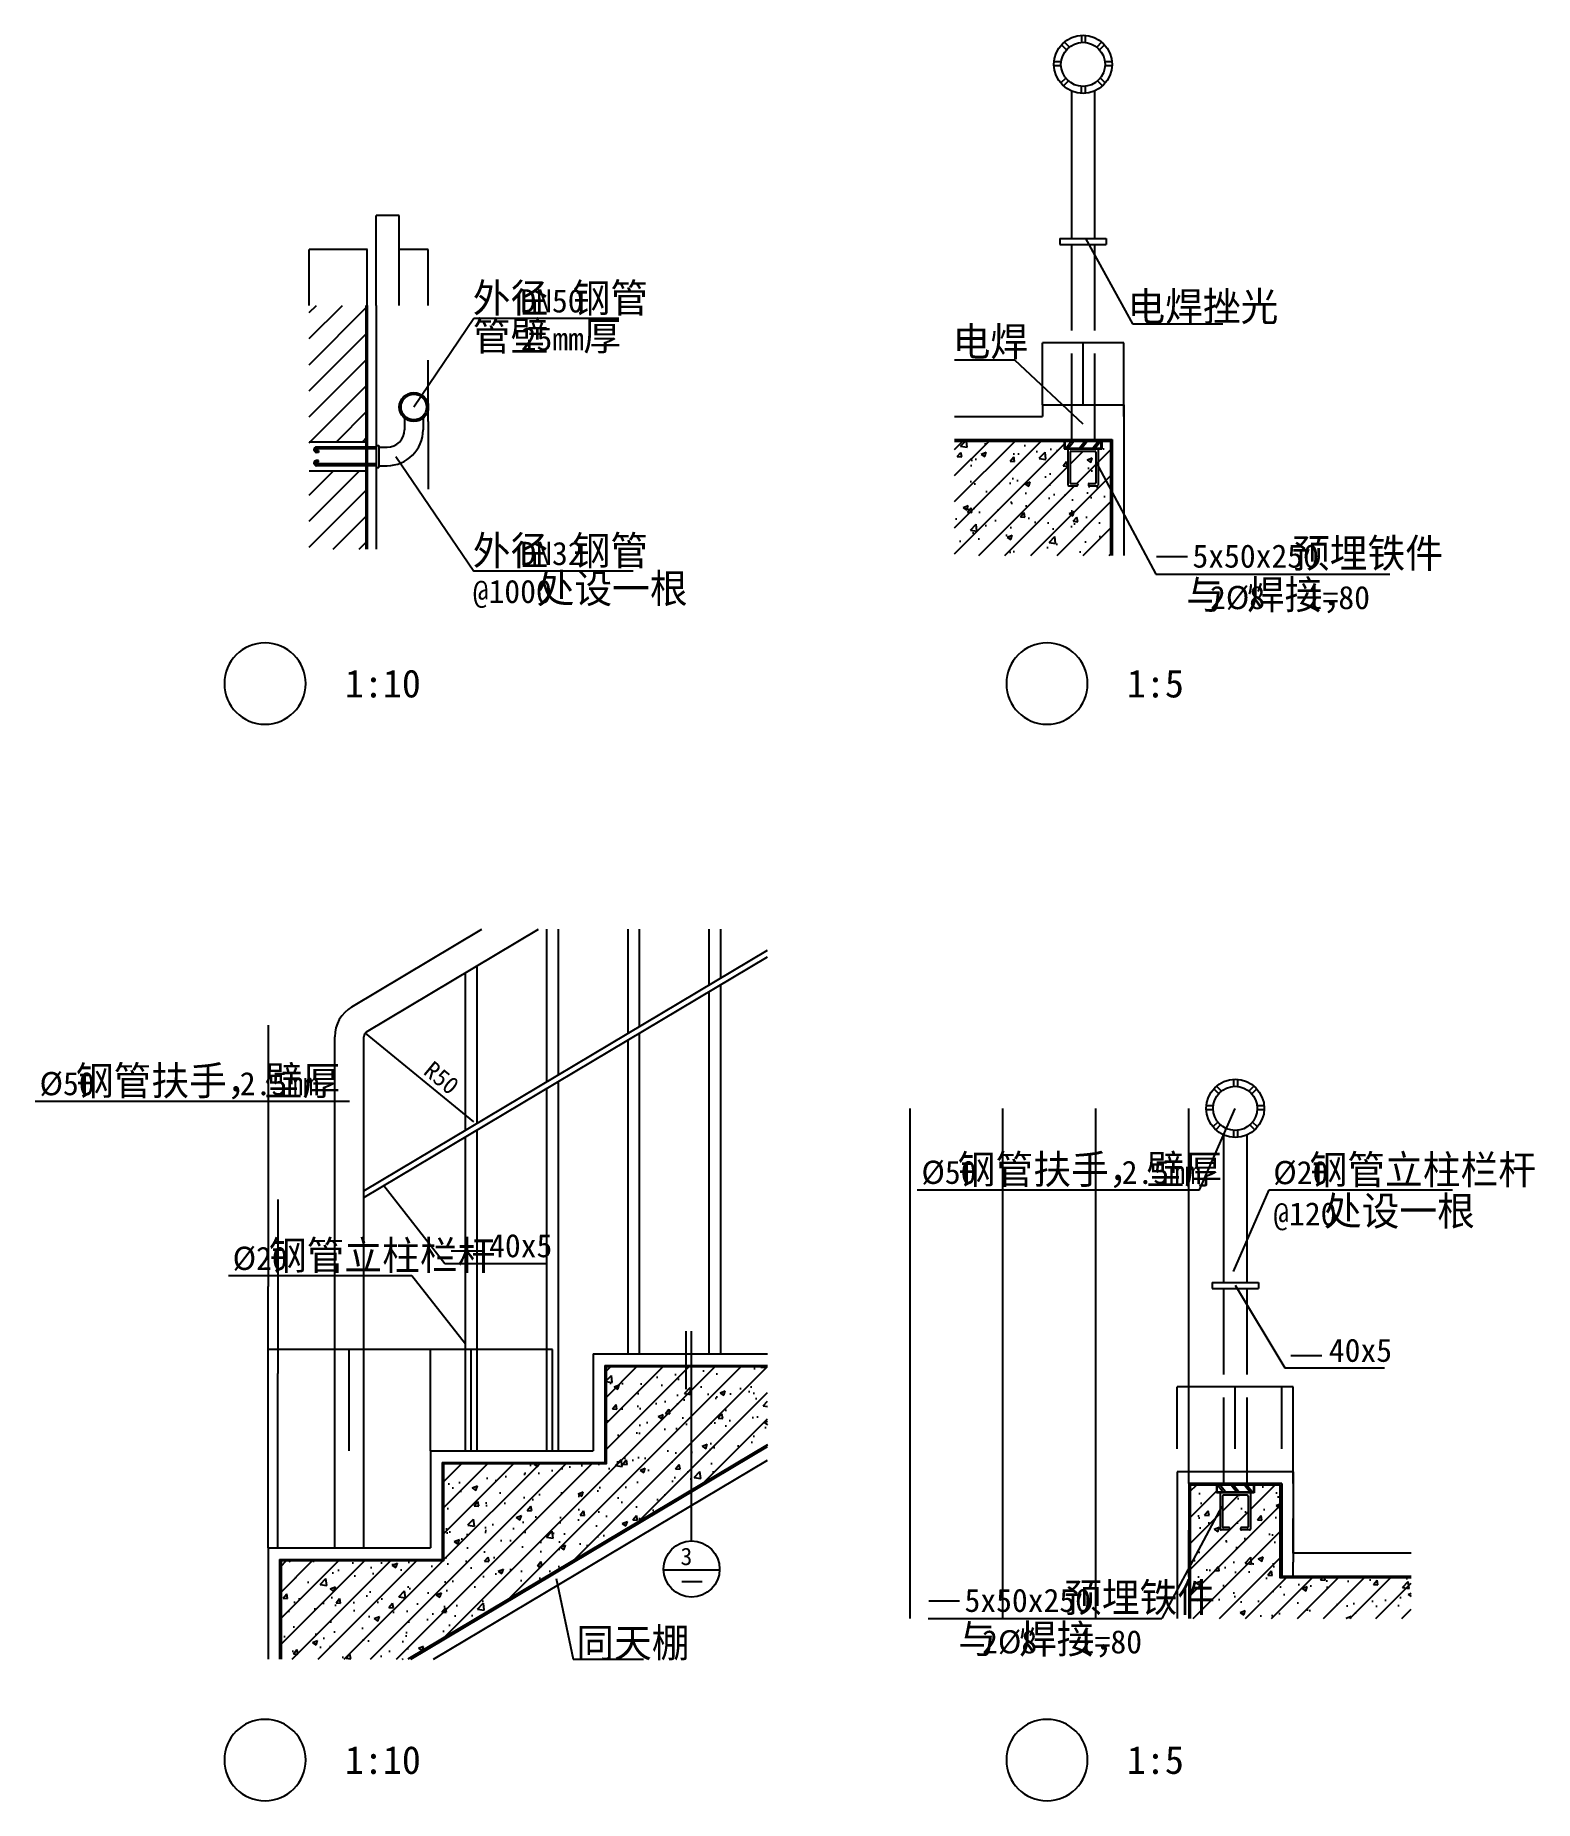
# Model space of a CAD drawing. Header units: metres. Extents: x -23561 to 2260, y 431480 to 461885.
import ezdxf

# ---------------------------------------------------------------- set-up
doc = ezdxf.new("R2010")
doc.units = ezdxf.units.M
for name, color, linetype in [('AXIS', 3, 'Continuous'), ('PUB_DIM', 3, 'Continuous'), ('PUB_TEXT', 7, 'Continuous'), ('PUB_WALL', 255, 'Continuous'), ('WALL', 2, 'Continuous'), ('WINDOW', 4, 'Continuous')]:
    doc.layers.add(name, color=color, linetype=linetype)
doc.dimstyles.get("Standard").update_dxf_attribs({"dimtxt": 2.5, "dimasz": 2.5, "dimexe": 1.25, "dimexo": 0.625, "dimtad": 1, "dimcen": 2.5, "dimazin": 3, "dimtfac": 1, "dimtmove": 0, "dimatfit": 3})

# ---------------------------------------------------------------- blocks, each defined once
blk = doc.blocks.new('_INDEX1')
blk.add_lwpolyline([(-0.5, 0, 1), (0.5, 0, 1)], format="xyb", close=True)
blk = doc.blocks.new('*D1')
for p, q in [((-18855.49, 439248.55), (-19554.24, 439248.55)), ((-19553.99, 437505.17), (-19553.99, 439248.55)), ((-18153.74, 439248.55), (-18852.49, 439248.55)), ((-18153.99, 437505.17), (-18153.99, 439248.55))]:
    blk.add_line(p, q)
at = {"layer": 'Defpoints'}
for p in [(-18153.99, 439248.55), (-19553.99, 437505.17), (-18153.99, 437505.17)]:
    blk.add_point(p, dxfattribs=at)
at = {"layer": 'PUB_DIM', "insert": (-18853.99, 439248.55), "char_height": 1, "attachment_point": 5}
blk.add_mtext('140', dxfattribs=at)
blk = doc.blocks.new('*D2')
for p, q in [((-17455.49, 439248.55), (-18154.24, 439248.55)), ((-18153.99, 437505.17), (-18153.99, 439248.55)), ((-16753.74, 439248.55), (-17452.49, 439248.55)), ((-16753.99, 437505.17), (-16753.99, 439248.55))]:
    blk.add_line(p, q)
at = {"layer": 'Defpoints'}
for p in [(-16753.99, 439248.55), (-18153.99, 437505.17), (-16753.99, 437505.17)]:
    blk.add_point(p, dxfattribs=at)
at = {"layer": 'PUB_DIM', "insert": (-17453.99, 439248.55), "char_height": 1, "attachment_point": 5}
blk.add_mtext('140', dxfattribs=at)
blk = doc.blocks.new('*D3')
for p, q in [((-16404.99, 439248.55), (-16754.24, 439248.55)), ((-16753.99, 437505.17), (-16753.99, 439248.55)), ((-16053.74, 439248.55), (-16402.99, 439248.55)), ((-16053.99, 437505.17), (-16053.99, 439248.55))]:
    blk.add_line(p, q)
at = {"layer": 'Defpoints'}
for p in [(-16053.99, 439248.55), (-16753.99, 437505.17), (-16053.99, 437505.17)]:
    blk.add_point(p, dxfattribs=at)
at = {"layer": 'PUB_DIM', "insert": (-16403.99, 439248.55), "char_height": 1, "attachment_point": 5}
blk.add_mtext('70', dxfattribs=at)
blk = doc.blocks.new('*D4')
for p, q in [((-15355.49, 439248.55), (-16054.24, 439248.55)), ((-16053.99, 437505.17), (-16053.99, 439248.55)), ((-14653.74, 439248.55), (-15352.49, 439248.55)), ((-14653.99, 437505.17), (-14653.99, 439248.55))]:
    blk.add_line(p, q)
at = {"layer": 'Defpoints'}
for p in [(-14653.99, 439248.55), (-16053.99, 437505.17), (-14653.99, 437505.17)]:
    blk.add_point(p, dxfattribs=at)
at = {"layer": 'PUB_DIM', "insert": (-15353.99, 439248.55), "char_height": 1, "attachment_point": 5}
blk.add_mtext('140', dxfattribs=at)
blk = doc.blocks.new('*D5')
for p, q in [((-19553.99, 444835.17), (-19553.99, 440335.17)), ((-19554.24, 440335.17), (-19554.49, 440335.17)), ((-19553.99, 435835.17), (-19553.99, 440335.17)), ((-19553.99, 440335.17), (-19553.99, 440335.17)), ((-19553.74, 440335.17), (-19553.49, 440335.17))]:
    blk.add_line(p, q)
at = {"layer": 'Defpoints'}
for p in [(-19553.99, 444835.17), (-19553.99, 440335.17), (-19553.99, 435835.17)]:
    blk.add_point(p, dxfattribs=at)
at = {"layer": 'AXIS', "insert": (-19553.99, 440336.295), "char_height": 1, "attachment_point": 5}
blk.add_mtext('900', dxfattribs=at)
blk = doc.blocks.new('*D6')
for p, q in [((-19385.2, 441835.17), (-19385.2, 438835.17)), ((-19385.45, 438835.17), (-19385.7, 438835.17)), ((-19385.2, 435835.17), (-19385.2, 438835.17)), ((-19385.2, 438835.17), (-19385.2, 438835.17)), ((-19384.95, 438835.17), (-19384.7, 438835.17))]:
    blk.add_line(p, q)
at = {"layer": 'Defpoints'}
for p in [(-19385.2, 441835.17), (-19385.2, 438835.17), (-19385.2, 435835.17)]:
    blk.add_point(p, dxfattribs=at)
at = {"layer": 'AXIS', "insert": (-19385.2, 438836.295), "char_height": 1, "attachment_point": 5}
blk.add_mtext('600', dxfattribs=at)
blk = doc.blocks.new('*D7')
for p, q in [((-3798.06, 438607.37), (-3897.31, 438607.37)), ((-3897.06, 437541.39), (-3897.06, 438607.37)), ((-3696.81, 438607.37), (-3796.06, 438607.37)), ((-3697.06, 437541.39), (-3697.06, 438607.37))]:
    blk.add_line(p, q)
at = {"layer": 'Defpoints'}
for p in [(-3697.06, 438607.37), (-3897.06, 437541.39), (-3697.06, 437541.39)]:
    blk.add_point(p, dxfattribs=at)
at = {"layer": 'PUB_DIM', "insert": (-3797.06, 438607.37), "char_height": 1, "attachment_point": 5}
blk.add_mtext('10', dxfattribs=at)
blk = doc.blocks.new('*D8')
for p, q in [((-1998.06, 438607.37), (-2097.31, 438607.37)), ((-2097.06, 437541.39), (-2097.06, 438607.37)), ((-1896.81, 438607.37), (-1996.06, 438607.37)), ((-1897.06, 437541.39), (-1897.06, 438607.37))]:
    blk.add_line(p, q)
at = {"layer": 'Defpoints'}
for p in [(-1897.06, 438607.37), (-2097.06, 437541.39), (-1897.06, 437541.39)]:
    blk.add_point(p, dxfattribs=at)
at = {"layer": 'PUB_DIM', "insert": (-1997.06, 438607.37), "char_height": 1, "attachment_point": 5}
blk.add_mtext('10', dxfattribs=at)
blk = doc.blocks.new('*D9')
for p, q in [((-2498.06, 438607.37), (-2897.31, 438607.37)), ((-2897.06, 437541.39), (-2897.06, 438607.37)), ((-2096.81, 438607.37), (-2496.06, 438607.37)), ((-2097.06, 437541.39), (-2097.06, 438607.37))]:
    blk.add_line(p, q)
at = {"layer": 'Defpoints'}
for p in [(-2097.06, 438607.37), (-2897.06, 437541.39), (-2097.06, 437541.39)]:
    blk.add_point(p, dxfattribs=at)
at = {"layer": 'PUB_DIM', "insert": (-2497.06, 438607.37), "char_height": 1, "attachment_point": 5}
blk.add_mtext('40', dxfattribs=at)
blk = doc.blocks.new('*D10')
for p, q in [((-3298.06, 438607.37), (-3697.31, 438607.37)), ((-3697.06, 437541.39), (-3697.06, 438607.37)), ((-2896.81, 438607.37), (-3296.06, 438607.37)), ((-2897.06, 437541.39), (-2897.06, 438607.37))]:
    blk.add_line(p, q)
at = {"layer": 'Defpoints'}
for p in [(-2897.06, 438607.37), (-3697.06, 437541.39), (-2897.06, 437541.39)]:
    blk.add_point(p, dxfattribs=at)
at = {"layer": 'PUB_DIM', "insert": (-3297.06, 438607.37), "char_height": 1, "attachment_point": 5}
blk.add_mtext('40', dxfattribs=at)
blk = doc.blocks.new('*D11')
for p, q in [((-1897.31, 437701.96), (-1897.56, 437701.96)), ((-1897.06, 436941.39), (-1897.06, 437701.96)), ((-1897.06, 437141.39), (-1897.06, 437701.96)), ((-1897.06, 437701.96), (-1897.06, 437701.96)), ((-1896.81, 437701.96), (-1896.56, 437701.96))]:
    blk.add_line(p, q)
at = {"layer": 'Defpoints'}
for p in [(-1897.06, 437701.96), (-1897.06, 437141.39), (-1897.06, 436941.39)]:
    blk.add_point(p, dxfattribs=at)
at = {"layer": 'PUB_DIM', "insert": (-1897.06, 437703.085), "char_height": 1, "attachment_point": 5}
blk.add_mtext('10', dxfattribs=at)
blk = doc.blocks.new('*D12')
for p, q in [((-1897.06, 436941.39), (-1897.06, 436341.39)), ((-1897.31, 436341.39), (-1897.56, 436341.39)), ((-1897.06, 435741.39), (-1897.06, 436341.39)), ((-1897.06, 436341.39), (-1897.06, 436341.39)), ((-1896.81, 436341.39), (-1896.56, 436341.39))]:
    blk.add_line(p, q)
at = {"layer": 'Defpoints'}
for p in [(-1897.06, 436941.39), (-1897.06, 436341.39), (-1897.06, 435741.39)]:
    blk.add_point(p, dxfattribs=at)
at = {"layer": 'PUB_DIM', "insert": (-1897.06, 436342.515), "char_height": 1, "attachment_point": 5}
blk.add_mtext('60', dxfattribs=at)
blk = doc.blocks.new('*D13')
for p, q in [((-1897.06, 435741.39), (-1897.06, 435587.93)), ((-1897.31, 435587.93), (-1897.56, 435587.93)), ((-1897.06, 435341.39), (-1897.06, 435587.93)), ((-1897.06, 435587.93), (-1897.06, 435587.93)), ((-1896.81, 435587.93), (-1896.56, 435587.93))]:
    blk.add_line(p, q)
at = {"layer": 'Defpoints'}
for p in [(-1897.06, 435741.39), (-1897.06, 435587.93), (-1897.06, 435341.39)]:
    blk.add_point(p, dxfattribs=at)
at = {"layer": 'PUB_DIM', "insert": (-1897.06, 435589.055), "char_height": 1, "attachment_point": 5}
blk.add_mtext('20', dxfattribs=at)
blk = doc.blocks.new('*D14')
for p, q in [((-3697.06, 436941.39), (-3697.06, 436141.39)), ((-3697.31, 436141.39), (-3697.56, 436141.39)), ((-3697.06, 435341.39), (-3697.06, 436141.39)), ((-3697.06, 436141.39), (-3697.06, 436141.39)), ((-3696.81, 436141.39), (-3696.56, 436141.39))]:
    blk.add_line(p, q)
at = {"layer": 'Defpoints'}
for p in [(-3697.06, 436941.39), (-3697.06, 436141.39), (-3697.06, 435341.39)]:
    blk.add_point(p, dxfattribs=at)
at = {"layer": 'PUB_DIM', "insert": (-3697.06, 436142.515), "char_height": 1, "attachment_point": 5}
blk.add_mtext('80', dxfattribs=at)
blk = doc.blocks.new('*D15')
for p, q in [((-3697.31, 437701.96), (-3697.56, 437701.96)), ((-3697.06, 437141.39), (-3697.06, 437701.96)), ((-3697.06, 436941.39), (-3697.06, 437701.96)), ((-3697.06, 437701.96), (-3697.06, 437701.96)), ((-3696.81, 437701.96), (-3696.56, 437701.96))]:
    blk.add_line(p, q)
at = {"layer": 'Defpoints'}
for p in [(-3697.06, 437701.96), (-3697.06, 437141.39), (-3697.06, 436941.39)]:
    blk.add_point(p, dxfattribs=at)
at = {"layer": 'PUB_DIM', "insert": (-3697.06, 437703.085), "char_height": 1, "attachment_point": 5}
blk.add_mtext('10', dxfattribs=at)
blk = doc.blocks.new('*D16')
for p, q in [((-16793.53, 455232.3), (-16793.53, 454066.02)), ((-16793.53, 454632.31), (-16793.53, 454066.02)), ((-16793.78, 454066.02), (-16794.03, 454066.02)), ((-16793.53, 454066.02), (-16793.53, 454066.02)), ((-16793.28, 454066.02), (-16793.03, 454066.02))]:
    blk.add_line(p, q)
at = {"layer": 'Defpoints'}
for p in [(-16793.53, 455232.3), (-16793.53, 454632.31), (-16793.53, 454066.02)]:
    blk.add_point(p, dxfattribs=at)
at = {"layer": 'PUB_DIM', "insert": (-16793.53, 454067.145), "char_height": 1, "attachment_point": 5}
blk.add_mtext('60', dxfattribs=at)
blk = doc.blocks.new('*D17')
for p, q in [((-16793.78, 456287.16), (-16794.03, 456287.16)), ((-16793.53, 455232.3), (-16793.53, 456287.16)), ((-16793.53, 455732.31), (-16793.53, 456287.16)), ((-16793.53, 456287.16), (-16793.53, 456287.16)), ((-16793.28, 456287.16), (-16793.03, 456287.16))]:
    blk.add_line(p, q)
at = {"layer": 'Defpoints'}
for p in [(-16793.53, 456287.16), (-16793.53, 455732.31), (-16793.53, 455232.3)]:
    blk.add_point(p, dxfattribs=at)
at = {"layer": 'PUB_DIM', "insert": (-16793.53, 456288.285), "char_height": 1, "attachment_point": 5}
blk.add_mtext('50', dxfattribs=at)
blk = doc.blocks.new('*D18')
for p, q in [((-17044.52, 458194.86), (-17293.77, 458194.86)), ((-17293.52, 457232.3), (-17293.52, 458194.86)), ((-16793.27, 458194.86), (-17042.52, 458194.86)), ((-16793.52, 457232.3), (-16793.52, 458194.86))]:
    blk.add_line(p, q)
at = {"layer": 'Defpoints'}
for p in [(-16793.52, 458194.86), (-17293.52, 457232.3), (-16793.52, 457232.3)]:
    blk.add_point(p, dxfattribs=at)
at = {"layer": 'PUB_DIM', "insert": (-17043.52, 458194.86), "char_height": 1, "attachment_point": 5}
blk.add_mtext('50', dxfattribs=at)
blk = doc.blocks.new('*D19')
for p, q in [((-18345.02, 458194.86), (-18843.77, 458194.86)), ((-18843.52, 457232.3), (-18843.52, 458194.86)), ((-17843.27, 458194.86), (-18342.02, 458194.86)), ((-17843.52, 457232.3), (-17843.52, 458194.86))]:
    blk.add_line(p, q)
at = {"layer": 'Defpoints'}
for p in [(-17843.52, 458194.86), (-18843.52, 457232.3), (-17843.52, 457232.3)]:
    blk.add_point(p, dxfattribs=at)
at = {"layer": 'PUB_DIM', "insert": (-18343.52, 458194.86), "char_height": 1, "attachment_point": 5}
blk.add_mtext('100', dxfattribs=at)
blk = doc.blocks.new('*D20')
for p, q in [((-17494.52, 458782.86), (-17693.77, 458782.86)), ((-17693.52, 457232.3), (-17693.52, 458782.86)), ((-17293.27, 458782.86), (-17492.52, 458782.86)), ((-17293.52, 457232.3), (-17293.52, 458782.86))]:
    blk.add_line(p, q)
at = {"layer": 'Defpoints'}
for p in [(-17293.52, 458782.86), (-17693.52, 457232.3), (-17293.52, 457232.3)]:
    blk.add_point(p, dxfattribs=at)
at = {"layer": 'PUB_DIM', "insert": (-17493.52, 458782.86), "char_height": 1, "attachment_point": 5}
blk.add_mtext('40', dxfattribs=at)
blk = doc.blocks.new('*D21')
for p, q in [((-5869.485, 456587.82), (-6218.73, 456587.82)), ((-6218.48, 455521.83), (-6218.48, 456587.82)), ((-5518.24, 456587.82), (-5867.485, 456587.82)), ((-5518.49, 455521.83), (-5518.49, 456587.82))]:
    blk.add_line(p, q)
at = {"layer": 'Defpoints'}
for p in [(-5518.49, 456587.82), (-6218.48, 455521.83), (-5518.49, 455521.83)]:
    blk.add_point(p, dxfattribs=at)
at = {"layer": 'PUB_DIM', "insert": (-5868.485, 456587.82), "char_height": 1, "attachment_point": 5}
blk.add_mtext('35', dxfattribs=at)
blk = doc.blocks.new('*D22')
for p, q in [((-5169.485, 456587.82), (-5518.74, 456587.82)), ((-5518.49, 455521.83), (-5518.49, 456587.82)), ((-4818.23, 456587.82), (-5167.485, 456587.82)), ((-4818.48, 455521.83), (-4818.48, 456587.82))]:
    blk.add_line(p, q)
at = {"layer": 'Defpoints'}
for p in [(-4818.48, 456587.82), (-5518.49, 455521.83), (-4818.48, 455521.83)]:
    blk.add_point(p, dxfattribs=at)
at = {"layer": 'PUB_DIM', "insert": (-5168.485, 456587.82), "char_height": 1, "attachment_point": 5}
blk.add_mtext('35', dxfattribs=at)
blk = doc.blocks.new('*D23')
for p, q in [((-4818.49, 455321.83), (-4818.49, 454361.26)), ((-4818.49, 454921.83), (-4818.49, 454361.26)), ((-4818.74, 454361.26), (-4818.99, 454361.26)), ((-4818.49, 454361.26), (-4818.49, 454361.26)), ((-4818.24, 454361.26), (-4817.99, 454361.26))]:
    blk.add_line(p, q)
at = {"layer": 'Defpoints'}
for p in [(-4818.49, 455321.83), (-4818.49, 454921.83), (-4818.49, 454361.26)]:
    blk.add_point(p, dxfattribs=at)
at = {"layer": 'PUB_DIM', "insert": (-4818.49, 454362.385), "char_height": 1, "attachment_point": 5}
blk.add_mtext('20', dxfattribs=at)
blk = doc.blocks.new('*D24')
for p, q in [((-4818.74, 456082.4), (-4818.99, 456082.4)), ((-4818.49, 455321.83), (-4818.49, 456082.4)), ((-4818.49, 455521.83), (-4818.49, 456082.4)), ((-4818.49, 456082.4), (-4818.49, 456082.4)), ((-4818.24, 456082.4), (-4817.99, 456082.4))]:
    blk.add_line(p, q)
at = {"layer": 'Defpoints'}
for p in [(-4818.49, 456082.4), (-4818.49, 455521.83), (-4818.49, 455321.83)]:
    blk.add_point(p, dxfattribs=at)
at = {"layer": 'PUB_DIM', "insert": (-4818.49, 456083.525), "char_height": 1, "attachment_point": 5}
blk.add_mtext('10', dxfattribs=at)

msp = doc.modelspace()

# ---------------------------------------------------------------- hatches: boundary and pattern name
at = {"layer": 'PUB_DIM'}
h = msp.add_hatch(dxfattribs=at)
h.set_pattern_fill('ANSI31', scale=100)
h.paths.add_polyline_path([(-17843.53, 455232.3), (-17843.53, 455732.3), (-18843.53, 455732.3), (-18843.53, 455232.3)])
h.paths.add_polyline_path([(-17843.53, 454882.3), (-17843.53, 455232.3), (-18843.53, 455232.3), (-18843.53, 454882.3)])
h.paths.add_polyline_path([(-17843.53, 457232.3), (-18843.53, 457232.3), (-18843.53, 455732.3), (-17843.53, 455732.3)])
h.paths.add_polyline_path([(-18843.53, 454382.3), (-18843.53, 453032.3), (-17843.53, 453032.3), (-17843.53, 454382.3)])
h = msp.add_hatch(dxfattribs=at)
h.set_pattern_fill('AN33C', scale=500)
h.set_pattern_definition([(45, (0, 0), (-1122.532, 1122.532), [])])
h.paths.add_polyline_path([(-17843.53, 454882.3), (-18843.53, 454882.3), (-18843.53, 454632.3), (-17843.53, 454632.3)])
h.paths.add_polyline_path([(-17843.53, 454632.3), (-18843.53, 454632.3), (-18843.53, 454382.3), (-17843.53, 454382.3)])
h = msp.add_hatch(dxfattribs=at)
h.set_pattern_fill('ANSI31', scale=100)
h.paths.add_polyline_path([(-5043.49, 452925.24), (-5043.49, 454067.62), (-5258.49, 454471.3), (-5258.49, 454139.75, -0.41), (-5274.49, 454123.75), (-5410.49, 454123.75, -0.41), (-5426.49, 454139.75), (-5426.49, 454147.75, -0.41), (-5410.49, 454163.75), (-5314.49, 454163.75, 0.41), (-5298.49, 454179.75), (-5298.49, 454707.75, 0.41), (-5314.49, 454723.75), (-5722.49, 454723.75, 0.41), (-5738.49, 454707.75), (-5738.49, 454179.75, 0.41), (-5722.49, 454163.75), (-5626.49, 454163.75, -0.41), (-5610.49, 454147.75), (-5610.49, 454139.75, -0.41), (-5626.49, 454123.75), (-5762.49, 454123.75, -0.41), (-5778.49, 454139.75), (-5778.49, 454763.75), (-5842.49, 454763.75), (-5842.49, 454896.83), (-7731.48, 454896.83), (-7731.48, 452925.24)])
h.paths.add_polyline_path([(-5043.49, 454896.83), (-5194.49, 454896.83), (-5194.49, 454763.75), (-5258.49, 454763.75), (-5258.49, 454471.3), (-5043.49, 454067.62)])
h = msp.add_hatch(dxfattribs=at)
h.set_pattern_fill('AR-CONC', scale=5)
h.paths.add_polyline_path([(-5043.49, 452925.24), (-5043.49, 454067.62), (-5258.49, 454471.3), (-5258.49, 454139.75, -0.41), (-5274.49, 454123.75), (-5410.49, 454123.75, -0.41), (-5426.49, 454139.75), (-5426.49, 454147.75, -0.41), (-5410.49, 454163.75), (-5314.49, 454163.75, 0.41), (-5298.49, 454179.75), (-5298.49, 454707.75, 0.41), (-5314.49, 454723.75), (-5722.49, 454723.75, 0.41), (-5738.49, 454707.75), (-5738.49, 454179.75, 0.41), (-5722.49, 454163.75), (-5626.49, 454163.75, -0.41), (-5610.49, 454147.75), (-5610.49, 454139.75, -0.41), (-5626.49, 454123.75), (-5762.49, 454123.75, -0.41), (-5778.49, 454139.75), (-5778.49, 454763.75), (-5842.49, 454763.75), (-5842.49, 454896.83), (-7731.48, 454896.83), (-7731.48, 452925.24)])
h.paths.add_polyline_path([(-5258.49, 454471.3), (-5043.49, 454067.62), (-5043.49, 454896.83), (-5194.49, 454896.83), (-5194.49, 454763.75), (-5258.49, 454763.75)])
h = msp.add_hatch(dxfattribs=at)
h.set_pattern_fill('ANSI31', scale=100)
h.paths.add_polyline_path([(-12259.46, 438950.17), (-13728.99, 438950.17), (-13728.99, 437280.17), (-16528.99, 437280.17), (-16528.99, 435610.17), (-19328.99, 435610.17), (-19328.99, 433915.17), (-17143.97, 433915.17), (-12259.46, 436828.43)])
h.paths.add_polyline_path([(-10953.99, 438950.17), (-12259.46, 438950.17), (-12259.46, 436828.43), (-10953.99, 437607.05)])
h = msp.add_hatch(dxfattribs=at)
h.set_pattern_fill('AR-CONC', scale=5)
h.paths.add_polyline_path([(-12259.46, 436828.43), (-12259.46, 438950.17), (-13728.99, 438950.17), (-13728.99, 437280.17), (-16528.99, 437280.17), (-16528.99, 435610.17), (-19328.99, 435610.17), (-19328.99, 433915.17), (-17143.97, 433915.17)])
h.paths.add_polyline_path([(-10953.99, 438950.17), (-12259.46, 438950.17), (-12259.46, 436828.43), (-10953.99, 437607.05)])
h = msp.add_hatch(dxfattribs=at)
h.set_pattern_fill('ANSI31', scale=100)
h.paths.add_polyline_path([(-3672.06, 434616.87), (134.01, 434616.87), (134.01, 435316.39), (-2122.06, 435316.39), (-2122.06, 436916.39), (-2573.06, 436916.39), (-2573.06, 436783.3), (-2637.06, 436783.3), (-2637.06, 436143.3), (-2805.06, 436143.3), (-2805.06, 436183.3), (-2693.06, 436183.3, 0.41), (-2677.06, 436199.3), (-2677.06, 436727.3, 0.41), (-2693.06, 436743.3), (-3101.06, 436743.3, 0.41), (-3117.06, 436727.3), (-3117.06, 436199.3, 0.41), (-3101.06, 436183.3), (-2989.06, 436183.3), (-2989.06, 436143.3), (-3157.06, 436143.3), (-3157.06, 436783.3), (-3221.06, 436783.3), (-3221.06, 436916.39), (-3672.06, 436916.39)])
h = msp.add_hatch(dxfattribs=at)
h.set_pattern_fill('AR-CONC', scale=5)
h.paths.add_polyline_path([(-3672.06, 434616.87), (134.01, 434616.87), (134.01, 435316.39), (-2122.06, 435316.39), (-2122.06, 436916.39), (-2573.06, 436916.39), (-2573.06, 436783.3), (-2637.06, 436783.3), (-2637.06, 436159.3, -0.41), (-2653.06, 436143.3), (-2789.06, 436143.3, -0.41), (-2805.06, 436159.3), (-2805.06, 436167.3, -0.41), (-2789.06, 436183.3), (-2693.06, 436183.3, 0.41), (-2677.06, 436199.3), (-2677.06, 436727.3, 0.41), (-2693.06, 436743.3), (-3101.06, 436743.3, 0.41), (-3117.06, 436727.3), (-3117.06, 436199.3, 0.41), (-3101.06, 436183.3), (-3005.06, 436183.3, -0.41), (-2989.06, 436167.3), (-2989.06, 436159.3, -0.41), (-3005.06, 436143.3), (-3141.06, 436143.3, -0.41), (-3157.06, 436159.3), (-3157.06, 436783.3), (-3221.06, 436783.3), (-3221.06, 436916.39), (-3672.06, 436916.39)])

# ---------------------------------------------------------------- linework, layer by layer
for p, q in [((-5541.88, 461763.85), (-5541.84, 461884.02)), ((-5474.06, 461761.96), (-5474.02, 461882.59)), ((-5803.22, 461636.21), (-5888.17, 461721.22)), ((-5753.93, 461682.84), (-5839.2, 461768.16)), ((-5197.51, 461767.94), (-5282.84, 461682.68)), ((-5148.57, 461720.97), (-5233.58, 461636.02)), ((-5897.76, 461361.17), (-6017.94, 461361.21)), ((-5895.88, 461428.99), (-6016.5, 461429.03)), ((-5020.44, 461428.69), (-5141.06, 461428.74)), ((-5019.05, 461360.87), (-5139.22, 461360.92)), ((-5816.75, 461149.12), (-5902.08, 461063.86)), ((-5770.13, 461099.83), (-5855.14, 461014.89)), ((-5542.18, 460885.13), (-5542.14, 461005.31)), ((-5474.36, 460886.52), (-5474.32, 461007.14)), ((-5182.08, 461014.66), (-5267.03, 461099.66)), ((-5135.11, 461063.6), (-5220.38, 461148.92)), ((-5918.49, 458384.57), (-5118.49, 458384.57)), ((-5918.49, 458384.57), (-5918.49, 458284.57)), ((-5918.49, 458284.57), (-5118.49, 458284.57)), ((-5474.02, 458384.67), (-4666.53, 456913.46)), ((-5118.49, 458384.57), (-5118.49, 458284.57)), ((-4666.53, 456913.46), (-3108.62, 456913.46)), ((-6692.56, 456287.82), (-7731.48, 456287.82)), ((-5518.49, 455188.72), (-6692.56, 456287.82)), ((-5842.49, 454896.83), (-5842.49, 454763.75)), ((-5822.94, 454763.75), (-5720.1, 454896.83)), ((-5781.47, 454763.75), (-5678.63, 454896.83)), ((-5591.37, 454763.75), (-5488.53, 454896.83)), ((-5549.9, 454763.75), (-5447.06, 454896.83)), ((-5359.8, 454763.75), (-5256.96, 454896.83)), ((-5318.33, 454763.75), (-5215.49, 454896.83)), ((-5194.49, 454896.83), (-5194.49, 454763.75)), ((-5842.49, 454763.75), (-5194.49, 454763.75)), ((-5778.49, 454763.75), (-5778.49, 454139.75)), ((-5738.49, 454707.75), (-5738.49, 454179.75)), ((-5722.49, 454723.75), (-5314.49, 454723.75)), ((-5298.49, 454707.75), (-5298.49, 454179.75)), ((-5258.49, 454763.75), (-5258.49, 454139.75)), ((-5295.08, 454540.01), (-4262.78, 452601.76)), ((-5762.49, 454123.75), (-5626.49, 454123.75)), ((-5722.49, 454163.75), (-5626.49, 454163.75)), ((-5610.49, 454147.75), (-5610.49, 454139.75)), ((-5426.49, 454147.75), (-5426.49, 454139.75)), ((-5410.49, 454163.75), (-5314.49, 454163.75)), ((-5410.49, 454123.75), (-5274.49, 454123.75)), ((-4262.78, 452601.76), (-236.86, 452601.76)), ((-2920.46, 443783.4), (-2920.42, 443903.58)), ((-2852.64, 443781.52), (-2852.6, 443902.14)), ((-3181.8, 443655.77), (-3266.74, 443740.77)), ((-3132.51, 443702.39), (-3217.77, 443787.72)), ((-2576.09, 443787.5), (-2661.41, 443702.23)), ((-2527.15, 443740.52), (-2612.16, 443655.58)), ((-3276.34, 443380.73), (-3396.51, 443380.77)), ((-3274.46, 443448.54), (-3395.08, 443448.59)), ((-2399.01, 443448.25), (-2519.64, 443448.29)), ((-2397.62, 443380.43), (-2517.8, 443380.47)), ((-3195.33, 443168.68), (-3280.65, 443083.41)), ((-3148.71, 443119.39), (-3233.71, 443034.44)), ((-2920.75, 442904.68), (-2920.71, 443024.86)), ((-2852.93, 442906.07), (-2852.89, 443026.7)), ((-2560.66, 443034.21), (-2645.61, 443119.22)), ((-2513.68, 443083.15), (-2598.95, 443168.47)), ((-3297.06, 440404.12), (-3297.06, 440304.12)), ((-3297.06, 440404.12), (-2497.06, 440404.12)), ((-3297.06, 440304.12), (-2497.06, 440304.12)), ((-2897.26, 440359.07), (-2045.1, 438933.01)), ((-2497.06, 440404.12), (-2497.06, 440304.12)), ((-2045.1, 438933.01), (-327.27, 438933.01)), ((-3221.06, 436916.39), (-3221.06, 436783.3)), ((-3097.21, 436783.3), (-3200.05, 436916.39)), ((-3055.75, 436783.3), (-3158.59, 436916.39)), ((-2865.64, 436783.3), (-2968.48, 436916.39)), ((-2824.18, 436783.3), (-2927.02, 436916.39)), ((-2634.07, 436783.3), (-2736.91, 436916.39)), ((-2592.61, 436783.3), (-2695.45, 436916.39)), ((-2573.06, 436916.39), (-2573.06, 436783.3)), ((-2573.06, 436783.3), (-3221.06, 436783.3)), ((-3157.06, 436783.3), (-3157.06, 436159.3)), ((-3117.06, 436727.3), (-3117.06, 436199.3)), ((-2693.06, 436743.3), (-3101.06, 436743.3)), ((-2677.06, 436727.3), (-2677.06, 436199.3)), ((-2637.06, 436783.3), (-2637.06, 436159.3)), ((-3129.39, 436555.12), (-4161.69, 434616.87)), ((-3005.06, 436143.3), (-3141.06, 436143.3)), ((-3005.06, 436183.3), (-3101.06, 436183.3)), ((-2989.06, 436167.3), (-2989.06, 436159.3)), ((-2805.06, 436167.3), (-2805.06, 436159.3)), ((-2693.06, 436183.3), (-2789.06, 436183.3)), ((-2653.06, 436143.3), (-2789.06, 436143.3)), ((-8187.61, 434616.87), (-4161.69, 434616.87))]:
    msp.add_line(p, q)
for points in [[(-5832.49, 454896.83), (-5832.49, 454773.75), (-5204.49, 454773.75), (-5204.49, 454896.83)], [(-4250.94, 452906.91), (-3720.93, 452906.91)], [(-16400.05, 440950.5), (-15870.04, 440950.5)], [(-1938.74, 439149.24), (-1408.73, 439149.24)], [(-2583.06, 436916.39), (-2583.06, 436793.3), (-3211.06, 436793.3), (-3211.06, 436916.39)], [(-8175.77, 434922.02), (-7645.76, 434922.02)]]:
    msp.add_lwpolyline(points)
for centre, radius in [((-5518.49, 461384.57), 500), ((-5518.49, 461384.57), 380), ((-2897.06, 443404.12), 500), ((-2897.06, 443404.12), 380)]:
    msp.add_circle(centre, radius)
for centre, start, end in [((-5722.49, 454707.75), 90, 180), ((-5314.49, 454707.75), 0, 90), ((-5762.49, 454139.75), 180, 270), ((-5722.49, 454179.75), 180, 270), ((-5626.49, 454147.75), 0, 90), ((-5626.49, 454139.75), 270, 0), ((-5410.49, 454147.75), 90, 180), ((-5410.49, 454139.75), 180, 270), ((-5314.49, 454179.75), 270, 0), ((-5274.49, 454139.75), 270, 0), ((-3101.06, 436727.3), 90, 180), ((-2693.06, 436727.3), 0, 90), ((-3141.06, 436159.3), 180, 270), ((-3101.06, 436199.3), 180, 270), ((-3005.06, 436167.3), 0, 90), ((-3005.06, 436159.3), 270, 0), ((-2789.06, 436167.3), 90, 180), ((-2789.06, 436159.3), 180, 270), ((-2693.06, 436199.3), 270, 0), ((-2653.06, 436159.3), 270, 0)]:
    msp.add_arc(centre, 16, start, end)
at = {"layer": 'AXIS'}
for p, q in [((-23561.3, 443526.67), (-18153.17, 443526.67)), ((-3513.87, 441999.68), (-2897.06, 443404.12)), ((-17559.58, 442073.25), (-16506.41, 440734.28)), ((-8373.98, 441999.68), (-3513.87, 441999.68)), ((-2927.61, 440595.24), (-2310.81, 441999.68)), ((-2310.81, 441999.68), (844.26, 441999.68)), ((-16506.41, 440734.28), (-14761.83, 440734.28)), ((-20232.1, 440522.83), (-17077.04, 440522.83)), ((-17077.04, 440522.83), (-16153.99, 439349.3))]:
    msp.add_line(p, q, dxfattribs=at)
at = {"layer": 'PUB_DIM'}
for p, q in [((-17693.53, 457232.3, -4110.57), (-17693.53, 453032.3, -4110.57)), ((-16007.72, 457006.33, -4110.57), (-17043.53, 455482.3, -4110.57)), ((-13512, 457006.33, -4110.57), (-16007.72, 457006.33, -4110.57)), ((-17203.53, 455290.21, -4110.57), (-17203.53, 455092.3, -4110.57)), ((-16883.53, 455290.21, -4110.57), (-16883.53, 455092.3, -4110.57)), ((-18843.53, 454882.3, -4110.57), (-17843.53, 454882.3, -4110.57)), ((-17693.53, 454822.3, -4110.57), (-17643.53, 454822.3, -4110.57)), ((-17643.53, 454822.3, -4110.57), (-17643.53, 454442.3, -4110.57)), ((-17643.53, 454792.3, -4110.57), (-17503.53, 454792.3, -4110.57)), ((-17350.53, 454632.3, -4110.57), (-16007.72, 452656.57, -4110.57)), ((-18843.53, 454382.3, -4110.57), (-17843.53, 454382.3, -4110.57)), ((-17693.53, 454442.3, -4110.57), (-17643.53, 454442.3, -4110.57)), ((-17643.53, 454472.3, -4110.57), (-17503.53, 454472.3, -4110.57)), ((-13265.21, 452656.57, -4110.57), (-16007.72, 452656.57, -4110.57)), ((-17881.33, 444699.79), (-16016.38, 443171.08)), ((-12259.46, 435952.98), (-12259.46, 439567.38)), ((-12741.95, 435454.44), (-11776.97, 435454.44)), ((-14593.06, 435309.55), (-14297.32, 433915.17)), ((-12425.33, 435258.08), (-12077.97, 435258.08)), ((-14297.32, 433915.17), (-13087.65, 433915.17))]:
    msp.add_line(p, q, dxfattribs=at)
msp.add_lwpolyline([(-12359.46, 439567.38), (-12359.46, 438567.38)], dxfattribs=at)
for centre, radius in [((-17043.53, 455482.3, -4110.57), 250), ((-17043.53, 455482.3, -4110.57), 220), ((-12259.46, 435470.23), 482.75)]:
    msp.add_circle(centre, radius, dxfattribs=at)
for radius in [620, 300]:
    msp.add_arc((-17503.53, 455092.3, -4110.57), radius, 270, 0, dxfattribs=at)
at = {"layer": 'PUB_WALL'}
for points in [[(-17868.53, 457232.3), (-17868.53, 453032.3)], [(-10953.99, 438950.17), (-13728.99, 438950.17), (-13728.99, 437280.17), (-16528.99, 437280.17), (-16528.99, 435610.17), (-19328.99, 435610.17), (-19328.99, 433915.17)], [(-10953.99, 437607.05), (-17143.97, 433915.17)]]:
    msp.add_lwpolyline(points, dxfattribs=at)
at = {"layer": 'WALL'}
for p, q in [((-17843.53, 457232.3, -4110.57), (-17843.53, 453032.3, -4110.57)), ((-7731.48, 454921.83), (-5018.49, 454921.83)), ((-5018.49, 454921.83), (-5018.49, 452925.24)), ((-13753.99, 438975.17), (-10953.99, 438975.17)), ((-13753.99, 438975.17), (-13753.99, 437305.17)), ((-17095.16, 433915.17), (-10953.99, 437577.94)), ((-16553.99, 437305.17), (-16553.99, 435635.17)), ((-16553.99, 437305.17), (-13753.99, 437305.17)), ((-2097.06, 436941.39), (-3697.06, 436941.39)), ((-3697.06, 436941.39), (-3697.06, 434616.87)), ((-2097.06, 436941.39), (-2097.06, 435341.39)), ((-19353.99, 435635.17), (-16553.99, 435635.17)), ((-19353.99, 435635.17), (-19353.99, 433915.17)), ((134.01, 435341.39), (-2097.06, 435341.39))]:
    msp.add_line(p, q, dxfattribs=at)
for points in [[(-7731.48, 454896.83), (-5043.49, 454896.83), (-5043.49, 452925.24)], [(134.01, 435316.39), (-2122.06, 435316.39), (-2122.06, 436916.39), (-3672.06, 436916.39), (-3672.06, 434616.87)]]:
    msp.add_lwpolyline(points, dxfattribs=at)
at = {"layer": 'WINDOW'}
for p, q in [((-5718.49, 460926.31), (-5718.49, 458384.57)), ((-5318.49, 460926.31), (-5318.49, 458384.57)), ((-5718.49, 458284.57), (-5718.49, 456803.2)), ((-5318.49, 458284.57), (-5318.49, 456803.2)), ((-5718.49, 456403.2), (-5718.49, 454921.83)), ((-5318.49, 456403.2), (-5318.49, 454921.83)), ((-6218.49, 455521.83), (-4818.49, 455521.83)), ((-6218.49, 455521.83), (-6218.49, 455321.83)), ((-4818.49, 455521.83), (-4818.49, 452925.24)), ((-7731.48, 455321.83), (-6218.49, 455321.83)), ((-17693.53, 454792.3, -4110.57), (-18716.96, 454792.3, -4110.57)), ((-17693.53, 454762.3, -4110.57), (-18716.96, 454762.3, -4110.57)), ((-18686.96, 454732.3, -4110.57), (-18716.96, 454732.3, -4110.57)), ((-18686.96, 454702.3, -4110.57), (-18716.96, 454702.3, -4110.57)), ((-18686.96, 454562.3, -4110.57), (-18716.96, 454562.3, -4110.57)), ((-18686.96, 454732.3, -4110.57), (-18686.96, 454702.3, -4110.57)), ((-18686.96, 454532.3, -4110.57), (-18686.96, 454562.3, -4110.57)), ((-18686.96, 454532.3, -4110.57), (-18716.96, 454532.3, -4110.57)), ((-17693.53, 454502.3, -4110.57), (-18716.96, 454502.3, -4110.57)), ((-17693.53, 454472.3, -4110.57), (-18716.96, 454472.3, -4110.57)), ((-18111.33, 445151.7), (-15871.74, 446487.46)), ((-17855.21, 444722.28), (-14895.63, 446487.46)), ((-14753.99, 443863.03), (-14753.99, 446487.46)), ((-14553.99, 443982.31), (-14553.99, 446487.46)), ((-13353.99, 444698.03), (-13353.99, 446487.46)), ((-13153.99, 444817.31), (-13153.99, 446487.46)), ((-11953.99, 445533.03), (-11953.99, 446487.46)), ((-11753.99, 445652.31), (-11753.99, 446487.46)), ((-17903.99, 441984.28), (-10953.99, 446129.46)), ((-17903.99, 441867.84), (-10953.99, 446013.02)), ((-16153.99, 443028.03), (-16153.99, 445736.94)), ((-15953.99, 443147.31), (-15953.99, 445856.22)), ((-11753.99, 439175.17), (-11753.99, 445535.88)), ((-11953.99, 439175.17), (-11953.99, 445416.59)), ((-18403.99, 435835.17), (-18403.99, 444636.4)), ((-17903.99, 435835.17), (-17903.99, 444636.4)), ((-13353.99, 439175.17), (-13353.99, 444581.59)), ((-13153.99, 439175.17), (-13153.99, 444700.88)), ((-14753.99, 437505.17), (-14753.99, 443746.59)), ((-14553.99, 437505.17), (-14553.99, 443865.88)), ((-8497.06, 434616.87), (-8497.06, 443404.12)), ((-6897.06, 434616.87), (-6897.06, 443404.12)), ((-5297.06, 434616.87), (-5297.06, 443404.12)), ((-3697.06, 437141.39), (-3697.06, 443404.12)), ((-15953.99, 437505.17), (-15953.99, 443030.88)), ((-16153.99, 437505.17), (-16153.99, 442911.59)), ((-3097.06, 442945.87), (-3097.06, 440404.12)), ((-2697.06, 442945.87), (-2697.06, 440404.12)), ((-3097.06, 440304.12), (-3097.06, 438822.76)), ((-2697.06, 440304.12), (-2697.06, 438822.76)), ((-13953.99, 439175.17), (-10953.99, 439175.17)), ((-13953.99, 439175.17), (-13953.99, 437505.17)), ((-3097.06, 438422.76), (-3097.06, 436941.39)), ((-2697.06, 438422.76), (-2697.06, 436941.39)), ((-16753.99, 437505.17), (-13953.99, 437505.17)), ((-16753.99, 437505.17), (-16753.99, 435835.17)), ((-16704.72, 433915.17), (-10953.99, 437345.07)), ((-1897.06, 437141.39), (-3897.06, 437141.39)), ((-3897.06, 437141.39), (-3897.06, 434616.87)), ((-1897.06, 437141.39), (-1897.06, 435741.39)), ((-19553.99, 435835.17), (-16753.99, 435835.17)), ((-19553.99, 435835.17), (-19553.99, 433915.17)), ((134.01, 435741.39), (-1897.06, 435741.39))]:
    msp.add_line(p, q, dxfattribs=at)
for centre, radius, start, end in [((-18716.96, 454747.3, -4110.57), 45, 90, 270), ((-18716.96, 454517.3, -4110.57), 45, 90, 270), ((-18716.96, 454747.3, -4110.57), 15, 90, 270), ((-18716.96, 454517.3, -4110.57), 15, 90, 270), ((-17803.99, 444636.4), 600, 120.81, 180), ((-17803.99, 444636.4), 100, 120.81, 180)]:
    msp.add_arc(centre, radius, start, end, dxfattribs=at)

# ---------------------------------------------------------------- block references
at = {"layer": 'PUB_TEXT', "xscale": 1400, "yscale": 1400, "zscale": 1400}
for p in [(-19605.37, 450719.7, -4110.57), (-6138.57, 450719.7, -4110.57), (-19605.37, 432180.4, -4110.57), (-6138.57, 432180.4, -4110.57)]:
    msp.add_blockref('_INDEX1', p, dxfattribs=at)

# ---------------------------------------------------------------- texts
at = {"layer": 'PUB_DIM'}
msp.add_text('R50', height=300, rotation=320.66, dxfattribs=at).set_placement((-16896.22, 444008.66))
msp.add_text('3', height=300, dxfattribs=at).set_placement((-12451.42, 435537.58))
at = {"layer": 'PUB_TEXT'}
for s, height, p in [('外径', 500, (-16028.12, 457111.04, -4110.57)), ('钢管', 500, (-14308.51, 457111.04, -4110.57)), ('DN50', 400, (-15208.32, 457111.04, -4110.57)), ('电焊挫光', 500, (-4753.92, 456963.33)), ('管壁', 500, (-16028.12, 456457, -4110.57)), ('厚', 500, (-14124.48, 456457, -4110.57)), ('25mm', 400, (-15202.02, 456457, -4110.57)), ('电焊', 500, (-7764.11, 456360.91)), ('外径', 500, (-16028.12, 452761.28, -4110.57)), ('钢管', 500, (-14308.51, 452761.28, -4110.57)), ('DN32', 400, (-15208.32, 452761.28, -4110.57)), ('5x50x250', 400, (-3633.91, 452716.05)), ('预埋铁件', 500, (-1919.53, 452716.05)), ('@1000', 400, (-16028.12, 452107.24, -4110.57)), ('处设一根', 500, (-14927.73, 452107.24, -4110.57)), ('与', 500, (-3741.87, 452001.92)), ('2%%c8', 400, (-3331.51, 452001.92)), ('焊接，', 500, (-2696.54, 452001.92)), ('l=80', 400, (-1665.71, 452001.92)), ('1:10', 480, (-18227.98, 450481.04, -8221.14)), ('1:5', 480, (-4761.18, 450481.04, -8221.14)), ('钢管扶手，壁厚', 500, (-22863, 443630.26)), ('%%c50', 400, (-23488.52, 443630.26)), ('2.5mm', 400, (-20040.04, 443630.26)), ('%%c50', 400, (-8301.2, 442103.27)), ('钢管扶手，壁厚', 500, (-7675.68, 442103.27)), ('2.5mm', 400, (-4852.73, 442103.27)), ('%%c20', 400, (-2242.45, 442098.64)), ('钢管立柱栏杆', 500, (-1616.93, 442098.64)), ('@120', 400, (-2242.45, 441387.58)), ('处设一根', 500, (-1370.63, 441387.58)), ('钢管立柱栏杆', 500, (-19538.23, 440621.79)), ('40x5', 400, (-15746.22, 440839.74)), ('%%c20', 400, (-20163.75, 440621.79)), ('40x5', 400, (-1284.91, 439038.47)), ('5x50x250', 400, (-7558.74, 434731.15)), ('预埋铁件', 500, (-5844.35, 434731.15)), ('同天棚', 500, (-14245.43, 433952.35)), ('与', 500, (-7666.69, 434017.03)), ('焊接，', 500, (-6621.37, 434017.03)), ('2%%c8', 400, (-7256.34, 434017.03)), ('l=80', 400, (-5590.54, 434017.03)), ('1:10', 480, (-18227.98, 431941.73, -8221.14)), ('1:5', 480, (-4761.18, 431941.73, -8221.14))]:
    msp.add_text(s, height=height, dxfattribs=at).set_placement(p)

# ---------------------------------------------------------------- dimensions: what is measured, and where the dimension line sits
at = {"layer": 'AXIS'}
for base, p1, p2, text, picture, middle in [((-19553.99, 440335.17), (-19553.99, 444835.17), (-19553.99, 435835.17), '900', '*D5', (-19553.99, 440336.295)), ((-19385.2, 438835.17), (-19385.2, 441835.17), (-19385.2, 435835.17), '600', '*D6', (-19385.2, 438836.295))]:
    dim = msp.add_linear_dim(base=base, p1=p1, p2=p2, text=text, dimstyle='Standard', dxfattribs=at)
    dim.commit()
    dim.dimension.update_dxf_attribs({"geometry": picture, "text_midpoint": middle})
at = {"layer": 'PUB_DIM'}
for base, p1, p2, text, picture, middle in [((-17293.52, 458782.86), (-17293.52, 457232.3, -4110.57), (-17693.52, 457232.3, -4110.57), '40', '*D20', (-17493.52, 458782.86)), ((-17843.52, 458194.86), (-17843.52, 457232.3, -4110.57), (-18843.52, 457232.3, -4110.57), '100', '*D19', (-18343.52, 458194.86)), ((-16793.52, 458194.86), (-16793.52, 457232.3, -4110.57), (-17293.52, 457232.3, -4110.57), '50', '*D18', (-17043.52, 458194.86)), ((-5518.49, 456587.82), (-5518.49, 455521.83, -4110.57), (-6218.48, 455521.83), '35', '*D21', (-5868.485, 456587.82)), ((-4818.48, 456587.82), (-4818.48, 455521.83), (-5518.49, 455521.83, -4110.57), '35', '*D22', (-5168.485, 456587.82)), ((-16793.53, 456287.16), (-16793.53, 455232.3, -4110.57), (-16793.53, 455732.31, -4110.57), '50', '*D17', (-16793.53, 456288.285)), ((-4818.49, 456082.4), (-4818.49, 455321.83), (-4818.49, 455521.83), '10', '*D24', (-4818.49, 456083.525)), ((-16793.53, 454066.02), (-16793.53, 454632.31, -4110.57), (-16793.53, 455232.3, -4110.57), '60', '*D16', (-16793.53, 454067.145)), ((-4818.49, 454361.26), (-4818.49, 454921.83), (-4818.49, 455321.83), '20', '*D23', (-4818.49, 454362.385)), ((-18153.99, 439248.55), (-18153.99, 437505.17), (-19553.99, 437505.17), '140', '*D1', (-18853.99, 439248.55)), ((-16753.99, 439248.55), (-16753.99, 437505.17), (-18153.99, 437505.17), '140', '*D2', (-17453.99, 439248.55)), ((-16053.99, 439248.55), (-16053.99, 437505.17), (-16753.99, 437505.17), '70', '*D3', (-16403.99, 439248.55)), ((-14653.99, 439248.55), (-14653.99, 437505.17), (-16053.99, 437505.17), '140', '*D4', (-15353.99, 439248.55)), ((-3697.06, 438607.37), (-3697.06, 437541.39, -4110.57), (-3897.06, 437541.39, 1761.7), '10', '*D7', (-3797.06, 438607.37)), ((-2897.06, 438607.37), (-2897.06, 437541.39, -4110.57), (-3697.06, 437541.39, -4110.57), '40', '*D10', (-3297.06, 438607.37)), ((-2097.06, 438607.37), (-2097.06, 437541.39, -4110.57), (-2897.06, 437541.39, -4110.57), '40', '*D9', (-2497.06, 438607.37)), ((-1897.06, 438607.37), (-1897.06, 437541.39, 1761.65), (-2097.06, 437541.39, -4110.57), '10', '*D8', (-1997.06, 438607.37)), ((-3697.06, 437701.96), (-3697.06, 437141.39), (-3697.06, 436941.39), '10', '*D15', (-3697.06, 437703.085)), ((-1897.06, 437701.96), (-1897.06, 436941.39), (-1897.06, 437141.39), '10', '*D11', (-1897.06, 437703.085)), ((-3697.06, 436141.39), (-3697.06, 436941.39), (-3697.06, 435341.39), '80', '*D14', (-3697.06, 436142.515)), ((-1897.06, 436341.39), (-1897.06, 435741.39), (-1897.06, 436941.39), '60', '*D12', (-1897.06, 436342.515)), ((-1897.06, 435587.93), (-1897.06, 435341.39), (-1897.06, 435741.39), '20', '*D13', (-1897.06, 435589.055))]:
    dim = msp.add_linear_dim(base=base, p1=p1, p2=p2, text=text, dimstyle='Standard', dxfattribs=at)
    dim.commit()
    dim.dimension.update_dxf_attribs({"geometry": picture, "text_midpoint": middle})

doc.saveas('drawing.dxf')
